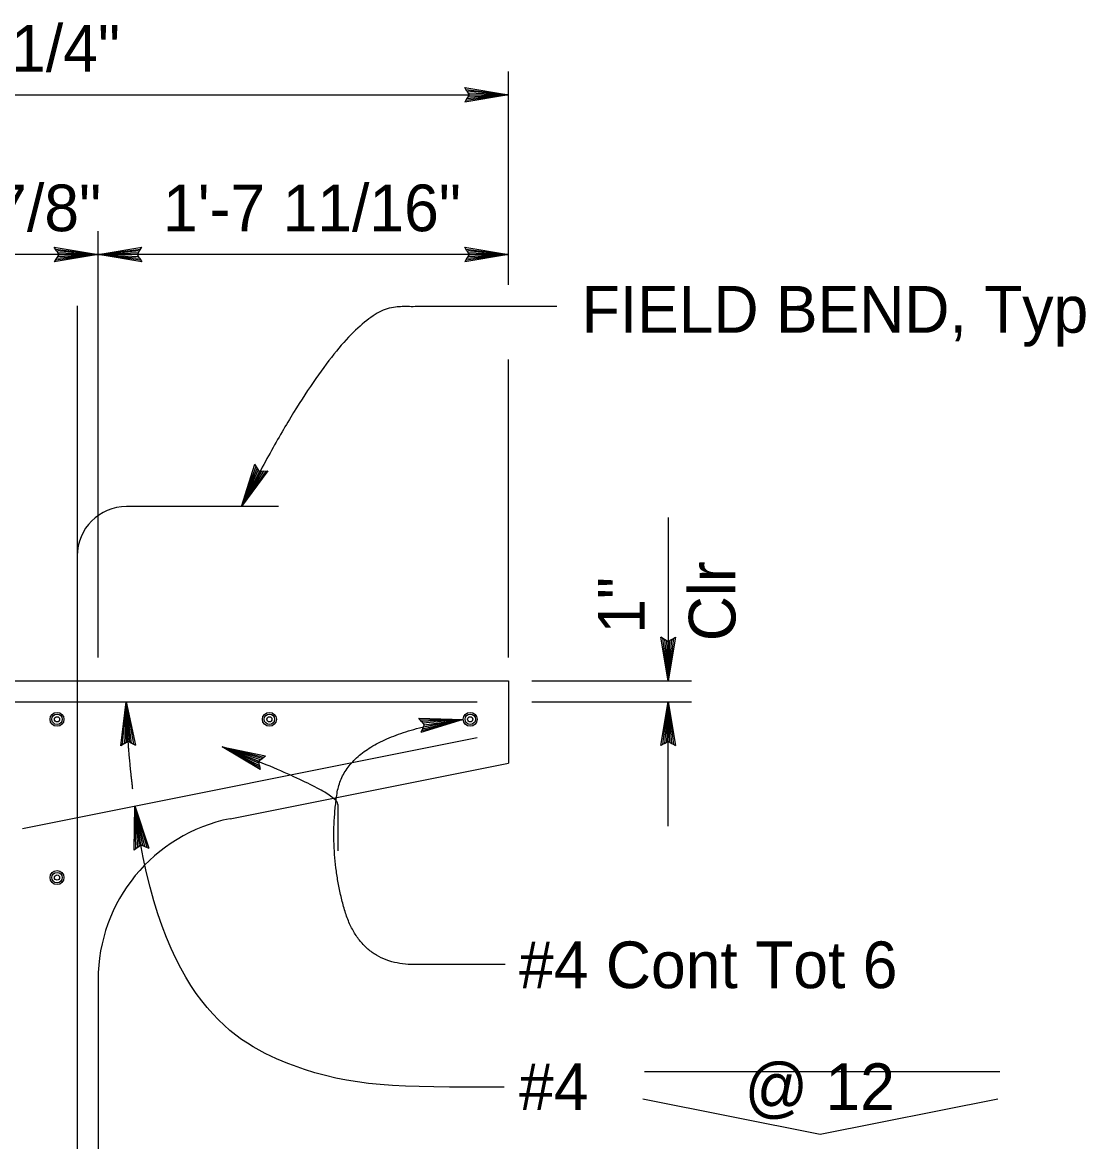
# Model space of a CAD drawing. Extents: x 0 to 2.95, y 0 to 1.83.
# Drawn here: x 0.5131 to 0.7787, y 0.6269 to 0.9065 of the extents above; entities that cross this region are included whole.
import ezdxf

# ---------------------------------------------------------------- set-up
doc = ezdxf.new("R2010")
doc.units = 0
for name, color, linetype in [('14 Ramp Anno', 7, 'Continuous'), ('214 Text and Titles', 7, 'Continuous'), ('216 Rebar', 7, 'Continuous'), ('223 Existing Steel', 7, 'Continuous'), ('252 Bridge Data', 7, 'Continuous')]:
    doc.layers.add(name, color=color, linetype=linetype)

# ---------------------------------------------------------------- blocks, each defined once
blk = doc.blocks.new('TERMA')
at = {"layer": '14 Ramp Anno'}
for p, q in [((-0.027450520833333332, 0.0024149305555555556), (-0.02893923611111111, 0.004829861111111111)), ((-0.02893923611111111, 0.004829861111111111), (0, 0)), ((0, 0), (-0.02893923611111111, -0.004835069444444444)), ((-0.028194444444444442, 0.003622395833333333), (0, 0)), ((0, 0), (-0.028194444444444442, -0.0036258680555555554)), ((0, 0), (-0.027450520833333332, 0.0024149305555555556)), ((-0.027450520833333332, 0.0024149305555555556), (-0.025962673611111108, 0)), ((-0.027450520833333332, -0.0024184027777777776), (0, 0)), ((-0.025962673611111108, 0), (-0.027450520833333332, -0.0024184027777777776)), ((0, 0), (-0.026706597222222222, 0.0012074652777777778)), ((-0.026706597222222222, -0.0012092013888888888), (0, 0)), ((-0.025962673611111108, 0), (0, 0)), ((-0.027450520833333332, -0.0024184027777777776), (-0.02893923611111111, -0.004835069444444444))]:
    blk.add_line(p, q, dxfattribs=at)

msp = doc.modelspace()

# ---------------------------------------------------------------- linework, layer by layer
at = {"layer": '216 Rebar'}
for p, q in [((0.3884830472329037, 0.7419404909993709), (0.6345460392908854, 0.7419404913967473)), ((0.6345460392908854, 0.7419404913967473), (0.6345460393968525, 0.7214352418952164)), ((0.5649874709332394, 0.7075235281813), (0.6345460393968525, 0.7214352418952164)), ((0.5320197928958845, 0.6673142459660463), (0.5320197932667692, 0.458706940528962))]:
    msp.add_line(p, q, dxfattribs=at)
msp.add_arc((0.5730302913045549, 0.6673094254963967), 0.04101049868766403, 101.30993256740354, 180.00000009503128, dxfattribs=at)
at = {"layer": '223 Existing Steel'}
for p, q in [((0.5268114593506171, 0.8356904909993709), (0.5268114599334358, 0.38308029992065173)), ((0.5770547352381545, 0.7854936846554205), (0.5391147701002531, 0.7854936846554205)), ((0.3962955472329037, 0.7367321576925293), (0.6267335393173772, 0.7367321580369222)), ((0.5131079870436216, 0.7051148493636041), (0.6267335393173772, 0.7278399599031289)), ((0.7573123083321043, 0.6443148206783245), (0.6685663960374262, 0.6443148206783245)), ((0.6680745916877753, 0.637564076153854), (0.7124475478483606, 0.6286887773267819)), ((0.7124475478483606, 0.6286887773267819), (0.7568205039824533, 0.637564076153854))]:
    msp.add_line(p, q, dxfattribs=at)
for centre, radius in [((0.5217593759801917, 0.7323571577703332), 0.0017418077256944444), ((0.521759365497241, 0.7323571682054921), 0.0012962165127285157), ((0.521759365497241, 0.7323571682054921), 0.0006470712831540749), ((0.5748193743260991, 0.7323571578568564), 0.0017418077256944444), ((0.5748193638431516, 0.7323571682920154), 0.0012962165127285157), ((0.5748193638431516, 0.7323571682920154), 0.0006470712831540749), ((0.6249917315879429, 0.7323571579425316), 0.0017418077256944444), ((0.6249917211049921, 0.7323571683776906), 0.0012962165127285157), ((0.6249917211049921, 0.7323571683776906), 0.0006470712831540749), ((0.5217593868376441, 0.692822800073783), 0.0017418077256944444), ((0.5217593763546934, 0.692822810508942), 0.0012962165127285157), ((0.5217593763546934, 0.692822810508942), 0.0006470712831540749)]:
    msp.add_circle(centre, radius, dxfattribs=at)
msp.add_arc((0.5391147701002418, 0.7731903740109312), 0.012303310650549869, 90, 180, dxfattribs=at)
at = {"layer": '252 Bridge Data'}
for p, q in [((0.6345460392908854, 0.8409304088233875), (0.6345460392908854, 0.8941681781276384)), ((0.6241710392908854, 0.8892480392387495), (0.6236085392908854, 0.8901603656276385)), ((0.6236085392908854, 0.8901603656276385), (0.6345460392908854, 0.8883348447943051)), ((0.6238897892908855, 0.8897037684054162), (0.6345460392908854, 0.8883348447943051)), ((0.6345460392908854, 0.8883348447943051), (0.6241710392908854, 0.8892480392387495)), ((0.6241710392908854, 0.8892480392387495), (0.6247335392908854, 0.8883348447943051)), ((0.3884830472329037, 0.8883348447943051), (0.6345460392908854, 0.8883348447943051)), ((0.6345460392908854, 0.8883348447943051), (0.6236085392908854, 0.8865075878498606)), ((0.6241710392908854, 0.8874207822943051), (0.6236085392908854, 0.8865075878498606)), ((0.6345460392908854, 0.8883348447943051), (0.6238897892908855, 0.8869641850720829)), ((0.6241710392908854, 0.8874207822943051), (0.6345460392908854, 0.8883348447943051)), ((0.6247335392908854, 0.8883348447943051), (0.6241710392908854, 0.8874207822943051)), ((0.6345460392908854, 0.8883348447943051), (0.6244522892908854, 0.8887914420165273)), ((0.6244522892908854, 0.8878782475720829), (0.6345460392908854, 0.8883348447943051)), ((0.6247335392908854, 0.8883348447943051), (0.6345460392908854, 0.8883348447943051)), ((0.5320197925249999, 0.7477738243327042), (0.5320197925249999, 0.8542810657762889)), ((0.5216447926574587, 0.8493630102260319), (0.5210822926574586, 0.8502753366149207)), ((0.5210822926574586, 0.8502753366149207), (0.5320197926574587, 0.8484498157815874)), ((0.5320197925249999, 0.8484498157815874), (0.5429572925249999, 0.8502770727260318)), ((0.5320197925249999, 0.8484498157815874), (0.5429572925249999, 0.8502770727260318)), ((0.5423947925249999, 0.8493638782815874), (0.5429572925249999, 0.8502770727260318)), ((0.5423947925249999, 0.8493638782815874), (0.5429572925249999, 0.8502770727260318)), ((0.6241710392908854, 0.8493630102260319), (0.6236085392908854, 0.8502753366149207)), ((0.6236085392908854, 0.8502753366149207), (0.6345460392908854, 0.8484498157815874)), ((0.6241710392908854, 0.8493630102260319), (0.6236085392908854, 0.8502753366149207)), ((0.6236085392908854, 0.8502753366149207), (0.6345460392908854, 0.8484498157815874)), ((0.5320197926574587, 0.8484498157815874), (0.4910092940252814, 0.8484498157815874)), ((0.5320197926574587, 0.8484498157815874), (0.5210822926574586, 0.846622558837143)), ((0.5216447926574587, 0.8475357532815874), (0.5210822926574586, 0.846622558837143)), ((0.5213635426574587, 0.8498187393926985), (0.5320197926574587, 0.8484498157815874)), ((0.5320197926574587, 0.8484498157815874), (0.5213635426574587, 0.8470791560593651)), ((0.5320197926574587, 0.8484498157815874), (0.5216447926574587, 0.8493630102260319)), ((0.5216447926574587, 0.8493630102260319), (0.5222072926574587, 0.8484498157815874)), ((0.5216447926574587, 0.8475357532815874), (0.5320197926574587, 0.8484498157815874)), ((0.5222072926574587, 0.8484498157815874), (0.5216447926574587, 0.8475357532815874)), ((0.5320197926574587, 0.8484498157815874), (0.5219260426574587, 0.8489064130038096)), ((0.5219260426574587, 0.8479932185593652), (0.5320197926574587, 0.8484498157815874)), ((0.5222072926574587, 0.8484498157815874), (0.5320197926574587, 0.8484498157815874)), ((0.5320197925249999, 0.8484498157815874), (0.5426760425249999, 0.8498204755038096)), ((0.5320197925249999, 0.8484498157815874), (0.5426760425249999, 0.8498204755038096)), ((0.5423947925249999, 0.8493638782815874), (0.5320197925249999, 0.8484498157815874)), ((0.5423947925249999, 0.8493638782815874), (0.5320197925249999, 0.8484498157815874)), ((0.5421135425249999, 0.8489064130038096), (0.5320197925249999, 0.8484498157815874)), ((0.5421135425249999, 0.8489064130038096), (0.5320197925249999, 0.8484498157815874)), ((0.6345460392908854, 0.8484498157815874), (0.5320197925249999, 0.8484498157815874)), ((0.5418322925249999, 0.8484498157815874), (0.5320197925249999, 0.8484498157815874)), ((0.5429572925249999, 0.8466242949482541), (0.5320197925249999, 0.8484498157815874)), ((0.5320197925249999, 0.8484498157815874), (0.5423947925249999, 0.8475366213371429)), ((0.5426760425249999, 0.8470808921704763), (0.5320197925249999, 0.8484498157815874)), ((0.5320197925249999, 0.8484498157815874), (0.5421135425249999, 0.8479932185593652)), ((0.5418322925249999, 0.8484498157815874), (0.5320197925249999, 0.8484498157815874)), ((0.5429572925249999, 0.8466242949482541), (0.5320197925249999, 0.8484498157815874)), ((0.5320197925249999, 0.8484498157815874), (0.5423947925249999, 0.8475366213371429)), ((0.5426760425249999, 0.8470808921704763), (0.5320197925249999, 0.8484498157815874)), ((0.5320197925249999, 0.8484498157815874), (0.5421135425249999, 0.8479932185593652)), ((0.5418322925249999, 0.8484498157815874), (0.5423947925249999, 0.8493638782815874)), ((0.5418322925249999, 0.8484498157815874), (0.5423947925249999, 0.8493638782815874)), ((0.5423947925249999, 0.8475366213371429), (0.5418322925249999, 0.8484498157815874)), ((0.5423947925249999, 0.8475366213371429), (0.5418322925249999, 0.8484498157815874)), ((0.5423947925249999, 0.8475366213371429), (0.5429572925249999, 0.8466242949482541)), ((0.5423947925249999, 0.8475366213371429), (0.5429572925249999, 0.8466242949482541)), ((0.6345460392908854, 0.8484498157815874), (0.6236085392908854, 0.846622558837143)), ((0.6345460392908854, 0.8484498157815874), (0.6236085392908854, 0.846622558837143)), ((0.6241710392908854, 0.8475357532815874), (0.6236085392908854, 0.846622558837143)), ((0.6241710392908854, 0.8475357532815874), (0.6236085392908854, 0.846622558837143)), ((0.6238897892908855, 0.8498187393926985), (0.6345460392908854, 0.8484498157815874)), ((0.6238897892908855, 0.8498187393926985), (0.6345460392908854, 0.8484498157815874)), ((0.6345460392908854, 0.8484498157815874), (0.6238897892908855, 0.8470791560593651)), ((0.6345460392908854, 0.8484498157815874), (0.6238897892908855, 0.8470791560593651)), ((0.6345460392908854, 0.8484498157815874), (0.6241710392908854, 0.8493630102260319)), ((0.6241710392908854, 0.8493630102260319), (0.6247335392908854, 0.8484498157815874)), ((0.6345460392908854, 0.8484498157815874), (0.6241710392908854, 0.8493630102260319)), ((0.6241710392908854, 0.8493630102260319), (0.6247335392908854, 0.8484498157815874)), ((0.6241710392908854, 0.8475357532815874), (0.6345460392908854, 0.8484498157815874)), ((0.6247335392908854, 0.8484498157815874), (0.6241710392908854, 0.8475357532815874)), ((0.6241710392908854, 0.8475357532815874), (0.6345460392908854, 0.8484498157815874)), ((0.6247335392908854, 0.8484498157815874), (0.6241710392908854, 0.8475357532815874)), ((0.6345460392908854, 0.8484498157815874), (0.6244522892908854, 0.8489064130038096)), ((0.6345460392908854, 0.8484498157815874), (0.6244522892908854, 0.8489064130038096)), ((0.6244522892908854, 0.8479932185593652), (0.6345460392908854, 0.8484498157815874)), ((0.6244522892908854, 0.8479932185593652), (0.6345460392908854, 0.8484498157815874)), ((0.6247335392908854, 0.8484498157815874), (0.6345460392908854, 0.8484498157815874)), ((0.6247335392908854, 0.8484498157815874), (0.6345460392908854, 0.8484498157815874)), ((0.6345460392908854, 0.7477738247300806), (0.6345460392908854, 0.8222223496930635)), ((0.5678748391685149, 0.7854936846554205), (0.5712114200209479, 0.796068891640853)), ((0.5678748391685149, 0.7854936846554205), (0.571490602762815, 0.7956110274766194)), ((0.571769785504683, 0.7951531633388774), (0.5678748391685149, 0.7854936846554205)), ((0.5720497417265166, 0.7946949051626719), (0.5678748391685149, 0.7854936846554205)), ((0.5744662009361976, 0.7944108244914427), (0.5678748391685149, 0.7854936846554205)), ((0.5739316884492525, 0.7943674771344306), (0.5678748391685149, 0.7854936846554205)), ((0.5678748391685149, 0.7854936846554205), (0.5733979494422746, 0.7943237357389548)), ((0.5678748391685149, 0.7854936846554205), (0.5728634369553296, 0.7942803883819424)), ((0.5723289244683846, 0.7942370409984383), (0.5678748391685149, 0.7854936846554205)), ((0.571769785504683, 0.7951531633388774), (0.5712114200209479, 0.796068891640853)), ((0.5723289244683846, 0.7942370409984383), (0.571769785504683, 0.7951531633388774)), ((0.5733979494422746, 0.7943237357389548), (0.5723289244683846, 0.7942370409984383)), ((0.5733979494422746, 0.7943237357389548), (0.5744662009361976, 0.7944108244914427)), ((0.6744395353090682, 0.7827703225456759), (0.6744395353090682, 0.7419404913967473)), ((0.6735254728090682, 0.7523154913967472), (0.6726122783646238, 0.7528779913967473)), ((0.6744395353090682, 0.7419404913967473), (0.6726122783646238, 0.7528779913967473)), ((0.6744395353090682, 0.7419404913967473), (0.673068875586846, 0.7525967413967473)), ((0.6735254728090682, 0.7523154913967472), (0.6744395353090682, 0.7419404913967473)), ((0.6744395353090682, 0.7517529913967473), (0.6735254728090682, 0.7523154913967472)), ((0.6762650561424015, 0.7528779913967473), (0.6744395353090682, 0.7419404913967473)), ((0.6758084589201793, 0.7525967413967473), (0.6744395353090682, 0.7419404913967473)), ((0.6744395353090682, 0.7419404913967473), (0.6753527297535127, 0.7523154913967472)), ((0.6753527297535127, 0.7523154913967472), (0.6744395353090682, 0.7517529913967473)), ((0.6753527297535127, 0.7523154913967472), (0.6762650561424015, 0.7528779913967473)), ((0.673982938086846, 0.7520342413967472), (0.6744395353090682, 0.7419404913967473)), ((0.6744395353090682, 0.7419404913967473), (0.6748961325312904, 0.7520342413967472)), ((0.6744395353090682, 0.7517529913967473), (0.6744395353090682, 0.7419404913967473)), ((0.6403793726242187, 0.7419404913967473), (0.6802728686424016, 0.7419404913967473)), ((0.5376907109869603, 0.7257288377714449), (0.5390648938220789, 0.7367321579044633)), ((0.5381353558150901, 0.7260286269447072), (0.5390648938220789, 0.7367321579044633)), ((0.5390648938220789, 0.7367321579044633), (0.5385791333294335, 0.7263283804335661)), ((0.5390648938220789, 0.7367321579044633), (0.5390237781840559, 0.7266281696068281)), ((0.5394684230121857, 0.7269279587800902), (0.5390648938220789, 0.7367321579044633)), ((0.5390648938220789, 0.7367321579044633), (0.541340398686178, 0.7258790545906193)), ((0.5404048445060753, 0.7264035245275565), (0.5390648938220789, 0.7367321579044633)), ((0.5399362001022374, 0.7266657238248677), (0.5390648938220789, 0.7367321579044633)), ((0.5390648938220789, 0.7367321579044633), (0.5408726215961263, 0.7261412895723338)), ((0.6403793726242187, 0.7367321580369222), (0.6802728686424016, 0.7367321580369222)), ((0.6726140144757349, 0.7257946580369222), (0.6744395353090682, 0.7367321580369222)), ((0.6730706116979571, 0.7260759080369222), (0.6744395353090682, 0.7367321580369222)), ((0.6744395353090682, 0.7367321580369222), (0.6735263408646238, 0.7263571580369222)), ((0.6744395353090682, 0.7367321580369222), (0.673982938086846, 0.7266384080369221)), ((0.6744395353090682, 0.7056633154588117), (0.6744395353090682, 0.7367321580369222)), ((0.6744395353090682, 0.7269196580369222), (0.6744395353090682, 0.7367321580369222)), ((0.6744395353090682, 0.7367321580369222), (0.6762667922535126, 0.7257946580369222)), ((0.6753535978090682, 0.7263571580369222), (0.6744395353090682, 0.7367321580369222)), ((0.6748961325312904, 0.7266384080369221), (0.6744395353090682, 0.7367321580369222)), ((0.6744395353090682, 0.7367321580369222), (0.6758101950312905, 0.7260759080369222)), ((0.6128466484901396, 0.7318209011734363), (0.6121687952797195, 0.7326511184397918)), ((0.6121687952797195, 0.7326511184397918), (0.6232514907179227, 0.732283294501709)), ((0.6125077790938885, 0.7322355795539126), (0.6232514907179227, 0.732283294501709)), ((0.6232514907179227, 0.732283294501709), (0.6126502997118967, 0.7290302153642467)), ((0.6130875151373928, 0.730009589169998), (0.6126502997118967, 0.7290302153642467)), ((0.6232514907179227, 0.732283294501709), (0.6128466484901396, 0.7318209011734363)), ((0.6128466484901396, 0.7318209011734363), (0.6135246161449702, 0.7309898234281694)), ((0.6232514907179227, 0.732283294501709), (0.6128689074246447, 0.7295199022803683)), ((0.6130875151373928, 0.730009589169998), (0.6232514907179227, 0.732283294501709)), ((0.6135246161449702, 0.7309898234281694), (0.6130875151373928, 0.730009589169998)), ((0.6232514907179227, 0.732283294501709), (0.6131856323308004, 0.7314053623140488)), ((0.6133060084322222, 0.7305001365385395), (0.6232514907179227, 0.732283294501709)), ((0.6135246161449702, 0.7309898234281694), (0.6232514907179227, 0.732283294501709)), ((0.5385791333294335, 0.7263283804335661), (0.5376907109869603, 0.7257288377714449)), ((0.5385791333294335, 0.7263283804335661), (0.5394684230121857, 0.7269279587800902)), ((0.5394684230121857, 0.7269279587800902), (0.5404048445060753, 0.7264035245275565)), ((0.5404048445060753, 0.7264035245275565), (0.541340398686178, 0.7258790545906193)), ((0.5721282635201237, 0.7219069018562881), (0.56298202507477, 0.7254609809994725)), ((0.5725156747515284, 0.7197978585066528), (0.56298202507477, 0.7254609809994725)), ((0.56298202507477, 0.7254609809994725), (0.5738387077700123, 0.7232026153514883)), ((0.5729836428471818, 0.7225551631595811), (0.56298202507477, 0.7254609809994725)), ((0.56298202507477, 0.7254609809994725), (0.5723218119337122, 0.7208519756125318)), ((0.5724189005579804, 0.7203253216152852), (0.56298202507477, 0.7254609809994725)), ((0.56298202507477, 0.7254609809994725), (0.5722250377401634, 0.7213794387476558)), ((0.5725557959947845, 0.7222306279522416), (0.56298202507477, 0.7254609809994725)), ((0.56298202507477, 0.7254609809994725), (0.5734111752953516, 0.7228788892555348)), ((0.6735263408646238, 0.7263571580369222), (0.6726140144757349, 0.7257946580369222)), ((0.6735263408646238, 0.7263571580369222), (0.6744395353090682, 0.7269196580369222)), ((0.6744395353090682, 0.7269196580369222), (0.6753535978090682, 0.7263571580369222)), ((0.6753535978090682, 0.7263571580369222), (0.6762667922535126, 0.7257946580369222)), ((0.5721282635201237, 0.7219069018562881), (0.5729836428471818, 0.7225551631595811)), ((0.5723218119337122, 0.7208519756125318), (0.5721282635201237, 0.7219069018562881)), ((0.5729836428471818, 0.7225551631595811), (0.5738387077700123, 0.7232026153514883)), ((0.5723218119337122, 0.7208519756125318), (0.5725156747515284, 0.7197978585066528)), ((0.5410539659173947, 0.6996430060530495), (0.5411886676508882, 0.7107309855115493)), ((0.5426863841405057, 0.7010334599692524), (0.5411886676508882, 0.7107309855115493)), ((0.5411886676508882, 0.7107309855115493), (0.5446639435784818, 0.700200542424119)), ((0.5436755928008529, 0.7006170674393359), (0.5411886676508882, 0.7107309855115493)), ((0.5411886676508882, 0.7107309855115493), (0.5418697461008366, 0.7003381667817467)), ((0.5414622849504755, 0.6999906526732941), (0.5411886676508882, 0.7107309855115493)), ((0.5411886676508882, 0.7107309855115493), (0.5422780651339166, 0.7006858133754995)), ((0.5431805595293198, 0.700825197448398), (0.5411886676508882, 0.7107309855115493)), ((0.5411886676508882, 0.7107309855115493), (0.5441697681896678, 0.7004088049449734)), ((0.5418697461008366, 0.7003381667817467), (0.5410539659173947, 0.6996430060530495)), ((0.5418697461008366, 0.7003381667817467), (0.5426863841405057, 0.7010334599692524)), ((0.5426863841405057, 0.7010334599692524), (0.5436755928008529, 0.7006170674393359)), ((0.5436755928008529, 0.7006170674393359), (0.5446639435784818, 0.700200542424119))]:
    msp.add_line(p, q, dxfattribs=at)
for points, degree in [([(0.6466587236682486, 0.8354435710640447), (0.6212129969960458, 0.8354435710640447), (0.5933205658407168, 0.8354435710640447), (0.5678748391685149, 0.7854936846554205)], 2), ([(0.5406857257937355, 0.714883275496519), (0.5399447396156538, 0.7214757824235848), (0.5393940876057127, 0.7287340217853411), (0.5390648938220789, 0.7367321579044633)], 2), ([(0.6337523575018736, 0.67108890547803), (0.6246864344483611, 0.67108890547803), (0.5973875915608271, 0.67108890547803), (0.5894912320481226, 0.69951579973966), (0.5940034374650308, 0.7283939145350333), (0.6232514907179227, 0.732283294501709)], 2), ([(0.5920118419764298, 0.699522932116662), (0.5920118419764298, 0.7078633798125992), (0.5920118419764298, 0.7141804674174643), (0.56298202507477, 0.7254609809994725)], 2), ([(0.6335076870350167, 0.6404412233906147), (0.6063492672272752, 0.6404412233906147), (0.5847056044434527, 0.6404412233906147), (0.5475753570877544, 0.6620800128029383), (0.5412216342110793, 0.7104787740587581)], 3)]:
    msp.add_open_spline(points, degree=degree, dxfattribs=at)

# ---------------------------------------------------------------- block references
at = {"layer": '252 Bridge Data', "xscale": 0.033863969643370066, "yscale": 0.03548367630197333}
msp.add_blockref('TERMA', (0.5320190972222222, 0.8484496527777776), dxfattribs=at)
at = {"layer": '252 Bridge Data', "xscale": 0.033863969643370066, "yscale": 0.03548367630197333, "rotation": 180}
msp.add_blockref('TERMA', (0.5320190972222222, 0.8484496527777776), dxfattribs=at)

# ---------------------------------------------------------------- texts
at = {"layer": '214 Text and Titles'}
for s, p in [('3\'-11 1/4"', (0.4717552083333333, 0.8941684027777776)), ('7 7/8"', (0.49256423611111105, 0.854282986111111)), ('1\'-7 11/16"', (0.5482439236111111, 0.854282986111111)), ('FIELD BEND, Typ', (0.6528159722222222, 0.828939236111111)), ('#4 Cont Tot 6', (0.6371909722222222, 0.6651953124999999)), ('#4         @ 12', (0.6371909722222222, 0.6347508680555554))]:
    msp.add_text(s, height=0.011666666666666665, dxfattribs=at).set_placement(p)
for s, p in [('Clr', (0.6912560763888889, 0.7518671874999998)), ('1"', (0.6686050347222222, 0.7537126736111109))]:
    msp.add_text(s, height=0.011666666666666665, rotation=90, dxfattribs=at).set_placement(p)

doc.saveas('drawing.dxf')
